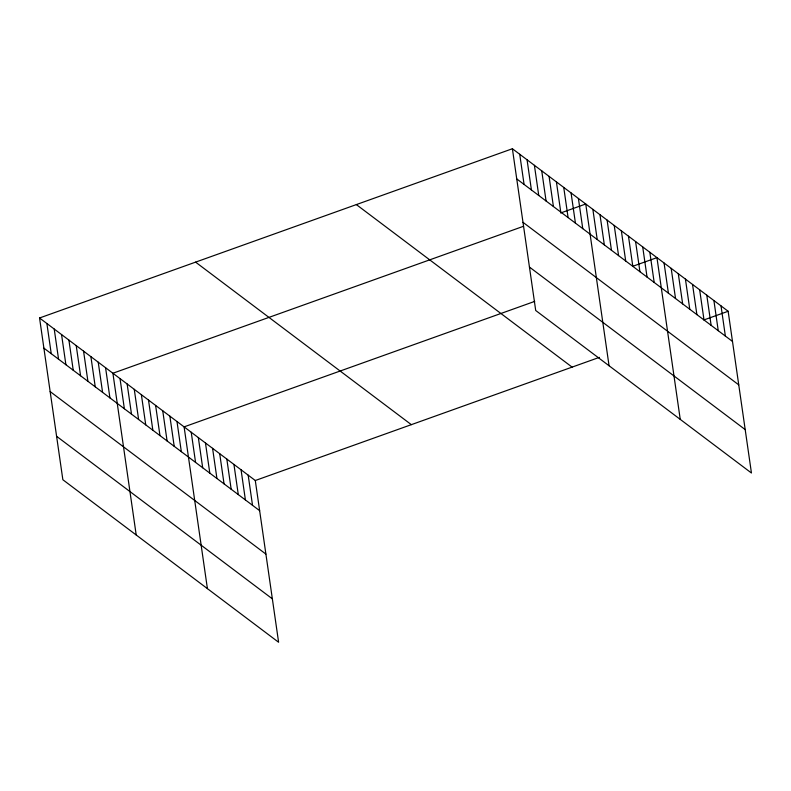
<?xml version="1.0" encoding="UTF-8"?>
<svg xmlns="http://www.w3.org/2000/svg" width="791" height="791" viewBox="0 0 791 791"><rect width="100%" height="100%" fill="white"/><g stroke="black" fill="none" stroke-linecap="round" stroke-linejoin="round"><path stroke-width="1.19" d="M39.55 317.982L255.295 480.513L278.61 642.262L62.855 479.732L39.55 317.982L512.39 148.738L728.145 311.268L751.45 473.018L535.705 310.487L512.39 148.738M523.553 226.266L112.905 373.243L136.21 534.993M560.651 212.987L585.745 203.999L609.06 365.749M534.736 301.381L184.105 426.873L207.41 588.623M632.938 266.231L656.945 257.639L680.25 419.388M255.295 480.513L599.38 357.354M704.138 319.861L728.145 311.268M516.741 178.904L732.486 341.435M522.999 222.33L738.745 384.861M529.446 267.071L745.191 429.592M356.355 204.592L572.101 367.123M195.585 262.128L411.34 424.658M43.901 348.149L259.646 510.679M50.149 391.575L265.905 554.096M56.606 436.306L272.351 598.836M721.026 305.909L725.367 336.076M713.907 300.54L718.248 330.707M706.778 295.181L711.129 325.348M699.659 289.813L704.01 319.979M692.54 284.453L696.891 314.62M685.421 279.094L689.772 309.261M678.302 273.726L682.653 303.892M671.183 268.367L675.534 298.533M664.064 262.998L668.415 293.164M649.826 252.27L654.177 282.436M642.707 246.911L647.048 277.077M635.588 241.542L639.929 271.709M628.469 236.183L632.81 266.349M621.35 230.814L625.691 260.99M614.221 225.455L618.572 255.622M607.102 220.096L611.453 250.263M599.983 214.727L604.334 244.894M592.864 209.368L597.215 239.535M578.409 198.472L582.759 228.639M571.072 192.945L575.423 223.121M563.746 187.427L568.086 217.594M556.409 181.9L560.75 212.067M549.073 176.373L553.413 206.54M541.736 170.846L546.077 201.013M534.4 165.319L538.75 195.486M527.063 159.792L531.414 189.959M519.727 154.265L524.077 184.432M248.176 475.144L252.527 505.311M241.057 469.785L245.408 499.952M233.938 464.416L238.289 494.593M226.819 459.057L231.17 489.224M219.7 453.698L224.051 483.865M212.581 448.329L216.932 478.496M205.462 442.97L209.813 473.137M198.343 437.601L202.684 467.768M191.224 432.242L195.565 462.409M176.986 421.514L181.327 451.681M169.867 416.145L174.208 446.322M162.738 410.786L167.089 440.953M155.619 405.427L159.97 435.594M148.5 400.058L152.851 430.225M141.381 394.699L145.732 424.866M134.262 389.33L138.613 419.497M127.143 383.971L131.494 414.138M120.024 378.602L124.375 408.769M105.569 367.716L109.919 397.883M98.232 362.189L102.583 392.356M90.896 356.662L95.246 386.829M83.559 351.135L87.91 381.302M76.223 345.608L80.573 375.774M68.896 340.09L73.237 370.257M61.56 334.563L65.9 364.73M54.223 329.036L58.564 359.203M46.887 323.509L51.237 353.676"/></g></svg>
